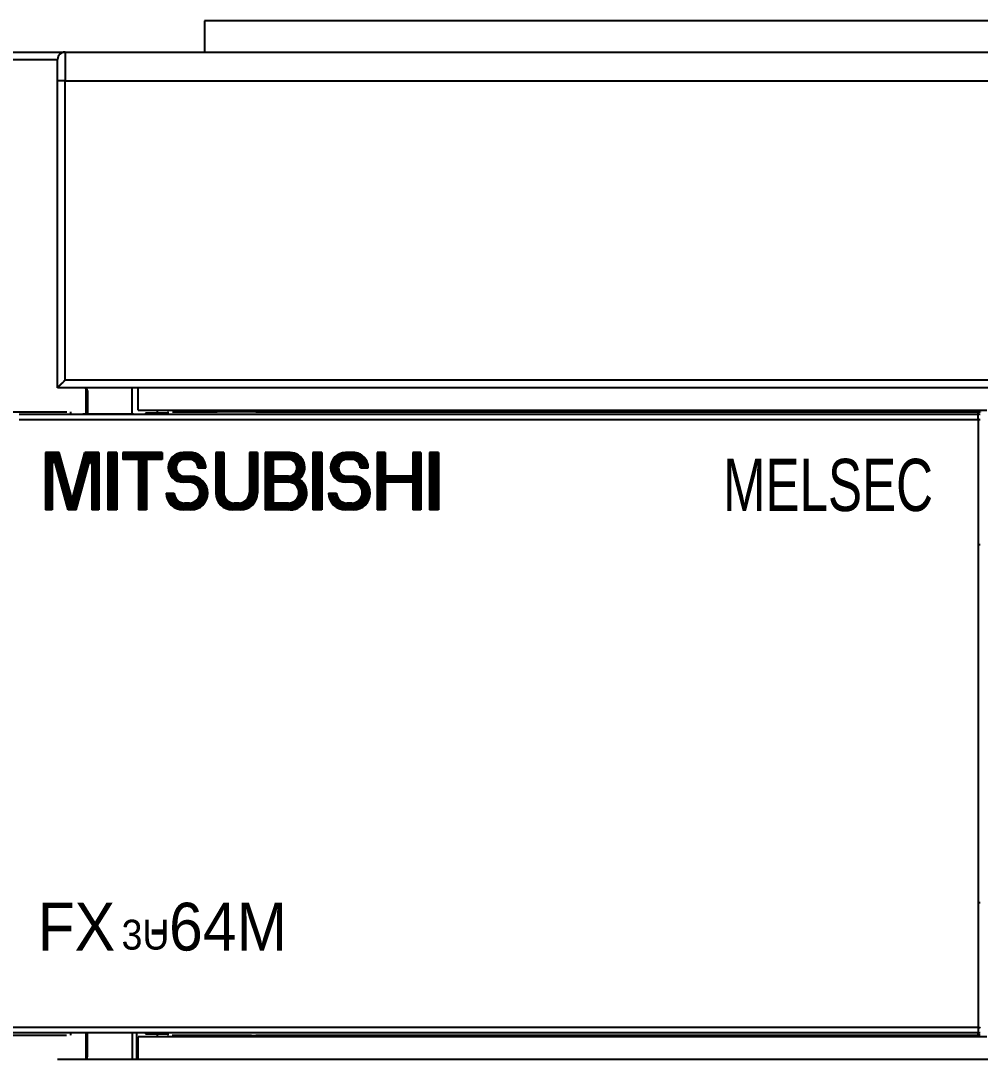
# Model space of a CAD drawing. Header units: inches. Extents: x 57 to 2760, y -193 to 2149.
# Drawn here: x 484.9 to 549.2, y 177.3 to 246.9 of the extents above; entities that cross this region are included whole.
import ezdxf

# ---------------------------------------------------------------- set-up
doc = ezdxf.new("R2010")
doc.units = ezdxf.units.IN
doc.header["$MEASUREMENT"] = 0
doc.styles.get("Standard").update_dxf_attribs({"font": 'arial.ttf'})

# ---------------------------------------------------------------- blocks, each defined once
blk = doc.blocks.new('FX3U_64')
at = {"color": 7, "linetype": 'Continuous'}
for p, q in [((211.207, 97.633), (40.707, 97.633)), ((40.707, 97.633), (40.707, 95.533)), ((25.657, 95.533), (31.357, 95.533)), ((31.357, 95.533), (220.557, 95.533)), ((31.357, 95.533), (31.357, 93.616)), ((25.657, 95.033), (30.857, 95.033)), ((30.857, 93.595), (30.857, 95.033)), ((30.857, 93.595), (30.857, 93.596)), ((30.857, 73.033), (30.857, 93.595)), ((31.357, 93.616), (220.557, 93.616)), ((31.357, 73.553), (31.357, 93.616)), ((220.557, 73.553), (31.357, 73.553)), ((221.057, 73.033), (30.857, 73.033)), ((32.757, 73.005), (32.757, 71.264)), ((32.857, 72.831), (32.857, 71.264)), ((35.857, 71.264), (35.857, 73.033)), ((36.257, 71.533), (36.257, 73.033)), ((27.257, 71.433), (31.457, 71.433)), ((31.457, 71.433), (31.471, 71.433)), ((31.757, 71.278), (31.757, 71.43)), ((35.957, 71.264), (32.557, 71.264)), ((36.257, 71.533), (93.157, 71.533)), ((38.257, 71.329), (36.757, 71.329)), ((36.757, 71.329), (36.757, 71.278)), ((37.557, 71.329), (37.557, 71.533)), ((38.257, 71.43), (38.257, 71.329)), ((38.557, 71.433), (41.557, 71.433)), ((41.557, 71.413), (41.557, 71.433)), ((43.857, 71.413), (41.557, 71.413)), ((42.557, 71.413), (42.557, 71.533)), ((43.557, 71.533), (43.557, 71.413)), ((44.157, 71.433), (43.857, 71.413)), ((44.157, 71.433), (92.557, 71.433)), ((92.557, 71.262), (92.557, 71.433)), ((92.557, 71.262), (92.58, 71.262)), ((92.557, 70.901), (92.557, 71.262)), ((92.557, 70.901), (92.557, 62.533)), ((92.557, 70.9), (92.58, 70.9)), ((30.967, 68.697), (30.038, 68.697)), ((30.038, 68.697), (30.038, 64.847)), ((30.791, 68.466), (30.038, 68.466)), ((30.733, 68.389), (30.038, 68.389)), ((31.073, 68.312), (30.038, 68.312)), ((31.095, 68.235), (30.038, 68.235)), ((30.115, 68.62), (30.115, 64.924)), ((30.908, 68.62), (30.115, 68.62)), ((30.192, 68.543), (30.192, 65.001)), ((30.85, 68.543), (30.192, 68.543)), ((30.269, 68.466), (30.269, 65.078)), ((31.031, 68.466), (30.269, 68.466)), ((30.269, 68.466), (30.269, 65.078)), ((30.269, 68.466), (30.269, 65.078)), ((30.791, 68.466), (30.269, 68.466)), ((30.346, 68.389), (30.346, 68.233)), ((30.346, 68.389), (31.052, 68.389)), ((30.346, 68.233), (30.346, 68.389)), ((30.757, 68.299), (30.733, 68.389)), ((30.757, 68.299), (31.469, 65.719)), ((31.618, 65.76), (30.85, 68.543)), ((31.692, 65.78), (30.908, 68.62)), ((31.766, 65.801), (30.967, 68.697)), ((31.894, 65.801), (32.693, 68.697)), ((32.752, 68.62), (31.968, 65.78)), ((32.81, 68.543), (32.042, 65.76)), ((32.903, 68.299), (32.191, 65.719)), ((32.565, 68.235), (33.622, 68.235)), ((32.587, 68.312), (33.622, 68.312)), ((33.314, 68.389), (32.608, 68.389)), ((33.391, 68.466), (32.629, 68.466)), ((33.622, 68.697), (32.693, 68.697)), ((33.545, 68.62), (32.752, 68.62)), ((33.468, 68.543), (32.81, 68.543)), ((33.391, 68.466), (32.869, 68.466)), ((33.622, 68.466), (32.869, 68.466)), ((32.903, 68.299), (32.927, 68.389)), ((32.927, 68.389), (33.622, 68.389)), ((33.314, 68.233), (33.314, 68.389)), ((33.314, 68.389), (33.314, 68.233)), ((33.391, 65.078), (33.391, 68.466)), ((33.391, 65.078), (33.391, 68.466)), ((33.391, 65.078), (33.391, 68.466)), ((33.468, 65.001), (33.468, 68.543)), ((33.545, 64.924), (33.545, 68.62)), ((33.622, 68.697), (33.622, 64.847)), ((34.822, 68.697), (34.22, 68.697)), ((34.22, 68.697), (34.22, 64.847)), ((34.297, 68.62), (34.297, 64.924)), ((34.745, 68.62), (34.297, 68.62)), ((34.374, 68.543), (34.374, 65.001)), ((34.668, 68.543), (34.374, 68.543)), ((34.451, 68.466), (34.451, 65.078)), ((34.591, 68.466), (34.451, 68.466)), ((34.514, 65.155), (34.514, 68.389)), ((34.528, 68.389), (34.528, 65.155)), ((34.591, 65.078), (34.591, 68.466)), ((34.668, 65.001), (34.668, 68.543)), ((34.745, 64.924), (34.745, 68.62)), ((34.822, 68.697), (34.822, 64.847)), ((35.221, 68.697), (35.221, 68.232)), ((37.876, 68.697), (35.221, 68.697)), ((36.283, 68.232), (35.221, 68.232)), ((35.298, 68.62), (35.298, 68.309)), ((37.799, 68.62), (35.298, 68.62)), ((35.298, 68.309), (36.36, 68.309)), ((35.375, 68.386), (35.375, 68.543)), ((35.375, 68.543), (37.722, 68.543)), ((36.437, 68.386), (35.375, 68.386)), ((35.452, 68.463), (35.452, 68.466)), ((35.452, 68.466), (37.645, 68.466)), ((36.514, 68.463), (35.452, 68.463)), ((36.283, 68.232), (36.283, 64.847)), ((36.36, 68.309), (36.36, 64.924)), ((36.437, 65.001), (36.437, 68.386)), ((36.514, 65.078), (36.514, 68.463)), ((36.583, 68.463), (36.583, 65.078)), ((37.645, 68.463), (36.583, 68.463)), ((36.66, 68.386), (36.66, 65.001)), ((37.722, 68.386), (36.66, 68.386)), ((36.737, 68.309), (37.799, 68.309)), ((36.737, 64.924), (36.737, 68.309)), ((37.876, 68.232), (36.814, 68.232)), ((36.814, 68.232), (36.814, 64.847)), ((37.645, 68.466), (37.645, 68.463)), ((37.722, 68.543), (37.722, 68.386)), ((37.799, 68.309), (37.799, 68.62)), ((37.876, 68.697), (37.876, 68.232)), ((39.801, 68.697), (39.27, 68.697)), ((39.27, 68.62), (39.801, 68.62)), ((39.27, 68.543), (39.801, 68.543)), ((39.27, 68.466), (39.801, 68.466)), ((39.701, 68.463), (39.369, 68.463)), ((39.701, 68.386), (39.369, 68.386)), ((39.701, 68.309), (39.369, 68.309)), ((39.701, 68.232), (39.369, 68.232)), ((41.991, 68.697), (41.46, 68.697)), ((41.46, 68.697), (41.46, 65.975)), ((41.537, 68.62), (41.537, 65.975)), ((41.914, 68.62), (41.537, 68.62)), ((41.614, 68.543), (41.614, 65.975)), ((41.837, 68.543), (41.614, 68.543)), ((41.691, 68.466), (41.691, 65.975)), ((41.76, 68.466), (41.691, 68.466)), ((41.76, 66.008), (41.76, 68.466)), ((41.837, 66.008), (41.837, 68.543)), ((41.914, 66.008), (41.914, 68.62)), ((41.991, 68.697), (41.991, 66.008)), ((44.248, 68.697), (43.717, 68.697)), ((43.717, 68.697), (43.717, 66.008)), ((43.794, 68.62), (43.794, 66.008)), ((44.171, 68.62), (43.794, 68.62)), ((43.871, 68.543), (43.871, 66.008)), ((44.094, 68.543), (43.871, 68.543)), ((43.948, 68.466), (43.948, 66.008)), ((44.017, 68.466), (43.948, 68.466)), ((44.017, 65.975), (44.017, 68.466)), ((44.094, 65.975), (44.094, 68.543)), ((44.171, 65.975), (44.171, 68.62)), ((44.248, 68.697), (44.248, 65.975)), ((46.439, 68.697), (44.779, 68.697)), ((44.779, 68.697), (44.779, 64.847)), ((44.848, 68.694), (46.339, 68.694)), ((44.848, 66.642), (44.848, 68.694)), ((44.925, 68.617), (46.339, 68.617)), ((44.925, 66.719), (44.925, 68.617)), ((45.002, 68.54), (46.339, 68.54)), ((45.002, 66.796), (45.002, 68.54)), ((45.079, 68.463), (46.339, 68.463)), ((45.079, 66.873), (45.079, 68.463)), ((45.156, 68.386), (46.339, 68.386)), ((45.156, 66.95), (45.156, 68.386)), ((45.233, 68.309), (46.339, 68.309)), ((45.233, 67.027), (45.233, 68.309)), ((46.339, 68.232), (45.31, 68.232)), ((45.31, 68.232), (45.31, 67.104)), ((48.563, 68.697), (47.965, 68.697)), ((47.965, 68.697), (47.965, 64.847)), ((48.042, 68.62), (48.042, 64.924)), ((48.486, 68.62), (48.042, 68.62)), ((48.119, 68.543), (48.119, 65.001)), ((48.409, 68.543), (48.119, 68.543)), ((48.196, 68.466), (48.196, 65.078)), ((48.332, 68.466), (48.196, 68.466)), ((48.255, 65.155), (48.255, 68.389)), ((48.273, 68.389), (48.273, 65.155)), ((48.332, 65.078), (48.332, 68.466)), ((48.409, 65.001), (48.409, 68.543)), ((48.486, 64.924), (48.486, 68.62)), ((48.563, 68.697), (48.563, 64.847)), ((50.687, 68.697), (50.156, 68.697)), ((50.687, 68.62), (50.156, 68.62)), ((50.687, 68.543), (50.156, 68.543)), ((50.687, 68.466), (50.156, 68.466)), ((50.255, 68.463), (50.587, 68.463)), ((50.255, 68.386), (50.587, 68.386)), ((50.255, 68.309), (50.587, 68.309)), ((50.587, 68.232), (50.255, 68.232)), ((52.811, 68.697), (52.28, 68.697)), ((52.28, 68.697), (52.28, 64.847)), ((52.357, 68.62), (52.357, 64.924)), ((52.734, 68.62), (52.357, 68.62)), ((52.434, 68.543), (52.434, 65.001)), ((52.657, 68.543), (52.434, 68.543)), ((52.511, 68.466), (52.58, 68.466)), ((52.511, 65.078), (52.511, 68.466)), ((52.58, 68.466), (52.58, 65.078)), ((52.657, 66.95), (52.657, 68.543)), ((52.734, 67.027), (52.734, 68.62)), ((52.811, 68.697), (52.811, 67.104)), ((55.201, 68.697), (54.67, 68.697)), ((54.67, 68.697), (54.67, 67.104)), ((54.747, 68.62), (54.747, 67.027)), ((55.124, 68.62), (54.747, 68.62)), ((54.824, 68.543), (54.824, 66.95)), ((55.047, 68.543), (54.824, 68.543)), ((54.901, 68.466), (54.901, 65.078)), ((54.97, 68.466), (54.901, 68.466)), ((54.97, 65.078), (54.97, 68.466)), ((55.047, 65.001), (55.047, 68.543)), ((55.124, 64.924), (55.124, 68.62)), ((55.201, 68.697), (55.201, 64.847)), ((55.798, 68.697), (55.798, 64.847)), ((56.395, 68.697), (55.798, 68.697)), ((55.875, 68.62), (56.319, 68.62)), ((55.875, 64.924), (55.875, 68.62)), ((55.952, 68.543), (56.242, 68.543)), ((55.952, 65.001), (55.952, 68.543)), ((56.029, 68.466), (56.165, 68.466)), ((56.029, 65.078), (56.029, 68.466)), ((56.088, 68.389), (56.088, 65.155)), ((56.106, 65.155), (56.106, 68.389)), ((56.165, 68.466), (56.165, 65.078)), ((56.242, 68.543), (56.242, 65.001)), ((56.319, 68.62), (56.319, 64.924)), ((56.395, 68.697), (56.395, 64.847)), ((31.116, 68.158), (30.038, 68.158)), ((31.137, 68.081), (30.038, 68.081)), ((30.194, 65.155), (30.194, 67.912)), ((30.194, 67.912), (30.194, 65.155)), ((30.271, 65.078), (30.271, 67.912)), ((30.271, 65.078), (30.271, 67.912)), ((30.271, 65.078), (30.271, 67.912)), ((30.348, 65.001), (30.348, 67.912)), ((30.425, 64.924), (30.425, 67.912)), ((30.502, 67.912), (30.502, 64.847)), ((31.564, 64.847), (30.711, 67.941)), ((30.785, 67.961), (31.623, 64.924)), ((30.859, 67.982), (31.682, 65.001)), ((31.543, 65.739), (30.895, 68.091)), ((31.543, 65.739), (30.895, 68.091)), ((31.543, 65.739), (30.895, 68.091)), ((31.008, 68.023), (31.714, 65.462)), ((31.799, 65.155), (31.008, 68.023)), ((31.861, 65.155), (32.652, 68.023)), ((32.652, 68.023), (31.946, 65.462)), ((31.978, 65.001), (32.801, 67.982)), ((32.037, 64.924), (32.875, 67.961)), ((32.079, 65.656), (32.726, 68.002)), ((32.079, 65.656), (32.726, 68.002)), ((32.096, 64.847), (32.949, 67.941)), ((32.765, 68.091), (32.117, 65.739)), ((32.765, 68.091), (32.117, 65.739)), ((32.765, 68.091), (32.117, 65.739)), ((32.544, 68.158), (33.622, 68.158)), ((33.158, 67.912), (33.158, 64.847)), ((33.235, 67.912), (33.235, 64.924)), ((33.312, 67.912), (33.312, 65.001)), ((33.389, 67.912), (33.389, 65.078)), ((33.389, 67.912), (33.389, 65.078)), ((33.389, 67.912), (33.389, 65.078)), ((33.466, 67.912), (33.466, 65.155)), ((33.466, 65.155), (33.466, 67.912)), ((40.265, 67.668), (40.796, 67.668)), ((40.718, 67.745), (40.338, 67.745)), ((40.634, 67.822), (40.403, 67.822)), ((40.539, 67.899), (40.462, 67.899)), ((51.152, 67.668), (51.682, 67.668)), ((51.224, 67.745), (51.605, 67.745)), ((51.289, 67.822), (51.52, 67.822)), ((51.348, 67.899), (51.426, 67.899)), ((39.701, 66.936), (39.27, 66.936)), ((39.701, 66.936), (39.27, 66.936)), ((39.701, 66.859), (39.27, 66.859)), ((39.369, 67.104), (39.801, 67.104)), ((39.369, 67.027), (39.801, 67.027)), ((39.369, 66.95), (39.801, 66.95)), ((39.369, 66.873), (39.801, 66.873)), ((39.369, 66.873), (39.801, 66.873)), ((44.848, 64.85), (44.848, 67.167)), ((44.925, 67.09), (46.339, 67.09)), ((44.925, 64.927), (44.925, 67.09)), ((45.002, 67.013), (46.339, 67.013)), ((45.002, 65.004), (45.002, 67.013)), ((45.079, 66.936), (46.339, 66.936)), ((45.079, 65.081), (45.079, 66.936)), ((46.339, 66.873), (45.079, 66.873)), ((46.339, 66.95), (45.156, 66.95)), ((45.156, 66.859), (45.156, 65.158)), ((46.339, 66.859), (45.156, 66.859)), ((46.339, 67.027), (45.233, 67.027)), ((46.339, 67.104), (45.31, 67.104)), ((50.156, 66.859), (50.587, 66.859)), ((50.255, 67.104), (50.687, 67.104)), ((50.687, 67.027), (50.255, 67.027)), ((50.687, 66.95), (50.255, 66.95)), ((55.201, 67.104), (52.28, 67.104)), ((55.201, 67.027), (52.28, 67.027)), ((55.201, 66.95), (52.28, 66.95)), ((52.28, 66.859), (55.201, 66.859)), ((52.657, 65.001), (52.657, 66.859)), ((54.824, 66.859), (54.824, 65.001)), ((39.701, 66.782), (39.27, 66.782)), ((39.701, 66.705), (39.27, 66.705)), ((46.339, 66.719), (44.925, 66.719)), ((46.339, 66.796), (45.002, 66.796)), ((45.233, 66.782), (46.339, 66.782)), ((45.233, 65.234), (45.233, 66.782)), ((45.31, 66.705), (45.31, 65.311)), ((46.339, 66.705), (45.31, 66.705)), ((50.156, 66.782), (50.587, 66.782)), ((50.587, 66.705), (50.156, 66.705)), ((52.28, 66.782), (55.201, 66.782)), ((55.201, 66.705), (52.28, 66.705)), ((52.734, 64.924), (52.734, 66.782)), ((52.811, 66.705), (52.811, 64.847)), ((54.67, 66.705), (54.67, 64.847)), ((54.747, 66.782), (54.747, 64.924)), ((31.581, 65.656), (31.74, 65.078)), ((31.581, 65.656), (31.74, 65.078)), ((31.581, 65.656), (31.74, 65.078)), ((31.714, 65.462), (31.799, 65.155)), ((31.861, 65.155), (31.946, 65.462)), ((31.92, 65.078), (32.079, 65.656)), ((38.141, 65.975), (38.673, 65.975)), ((38.221, 65.898), (38.603, 65.898)), ((38.308, 65.821), (38.539, 65.821)), ((38.403, 65.744), (38.48, 65.744)), ((49.027, 65.975), (49.559, 65.975)), ((49.489, 65.898), (49.107, 65.898)), ((49.425, 65.821), (49.194, 65.821)), ((49.289, 65.744), (49.366, 65.744)), ((30.502, 64.847), (30.038, 64.847)), ((30.115, 64.924), (30.425, 64.924)), ((30.192, 65.001), (30.348, 65.001)), ((30.269, 65.078), (30.271, 65.078)), ((30.269, 65.078), (30.271, 65.078)), ((30.269, 65.078), (30.271, 65.078)), ((32.096, 64.847), (31.564, 64.847)), ((31.623, 64.924), (32.037, 64.924)), ((31.682, 65.001), (31.978, 65.001)), ((31.74, 65.078), (31.92, 65.078)), ((31.74, 65.078), (31.92, 65.078)), ((31.74, 65.078), (31.92, 65.078)), ((31.799, 65.155), (31.861, 65.155)), ((31.861, 65.155), (31.799, 65.155)), ((31.799, 65.155), (31.861, 65.155)), ((31.83, 65.332), (31.82, 65.367)), ((31.84, 65.367), (31.83, 65.332)), ((33.622, 64.847), (33.158, 64.847)), ((33.235, 64.924), (33.545, 64.924)), ((33.312, 65.001), (33.468, 65.001)), ((33.389, 65.078), (33.391, 65.078)), ((33.389, 65.078), (33.391, 65.078)), ((33.389, 65.078), (33.391, 65.078)), ((34.822, 64.847), (34.22, 64.847)), ((34.297, 64.924), (34.745, 64.924)), ((34.374, 65.001), (34.668, 65.001)), ((34.451, 65.078), (34.591, 65.078)), ((36.814, 64.847), (36.283, 64.847)), ((36.36, 64.924), (36.737, 64.924)), ((36.66, 65.001), (36.437, 65.001)), ((36.583, 65.078), (36.514, 65.078)), ((39.801, 65.078), (39.27, 65.078)), ((39.801, 65.001), (39.27, 65.001)), ((39.801, 64.924), (39.27, 64.924)), ((39.801, 64.847), (39.27, 64.847)), ((39.701, 65.311), (39.369, 65.311)), ((39.369, 65.234), (39.701, 65.234)), ((39.369, 65.158), (39.701, 65.158)), ((39.369, 65.081), (39.701, 65.081)), ((42.589, 65.078), (43.12, 65.078)), ((42.589, 65.001), (43.12, 65.001)), ((42.589, 64.924), (43.12, 64.924)), ((43.12, 64.847), (42.589, 64.847)), ((43.02, 65.311), (42.688, 65.311)), ((43.02, 65.234), (42.688, 65.234)), ((43.02, 65.158), (42.688, 65.158)), ((43.02, 65.081), (42.688, 65.081)), ((46.439, 64.847), (44.779, 64.847)), ((46.339, 64.85), (44.848, 64.85)), ((46.339, 64.927), (44.925, 64.927)), ((46.339, 65.004), (45.002, 65.004)), ((46.339, 65.081), (45.079, 65.081)), ((45.156, 65.158), (46.339, 65.158)), ((46.339, 65.234), (45.233, 65.234)), ((46.339, 65.311), (45.31, 65.311)), ((48.563, 64.847), (47.965, 64.847)), ((48.042, 64.924), (48.486, 64.924)), ((48.119, 65.001), (48.409, 65.001)), ((48.196, 65.078), (48.332, 65.078)), ((50.687, 65.078), (50.156, 65.078)), ((50.156, 65.001), (50.687, 65.001)), ((50.156, 64.924), (50.687, 64.924)), ((50.687, 64.847), (50.156, 64.847)), ((50.587, 65.311), (50.255, 65.311)), ((50.587, 65.234), (50.255, 65.234)), ((50.587, 65.158), (50.255, 65.158)), ((50.255, 65.081), (50.587, 65.081)), ((52.811, 64.847), (52.28, 64.847)), ((52.357, 64.924), (52.734, 64.924)), ((52.434, 65.001), (52.657, 65.001)), ((52.58, 65.078), (52.511, 65.078)), ((55.201, 64.847), (54.67, 64.847)), ((54.747, 64.924), (55.124, 64.924)), ((54.824, 65.001), (55.047, 65.001)), ((54.901, 65.078), (54.97, 65.078)), ((56.395, 64.847), (55.798, 64.847)), ((56.319, 64.924), (55.875, 64.924)), ((56.242, 65.001), (55.952, 65.001)), ((56.165, 65.078), (56.029, 65.078)), ((92.557, 62.533), (92.557, 38.533)), ((92.557, 38.533), (92.557, 30.165)), ((92.557, 30.165), (27.257, 30.165)), ((92.557, 30.165), (92.58, 30.165)), ((92.557, 30.165), (92.557, 29.803)), ((92.557, 29.803), (27.257, 29.803)), ((31.457, 29.633), (27.257, 29.633)), ((31.757, 29.635), (31.757, 29.788)), ((32.757, 29.801), (32.757, 28.061)), ((32.857, 28.234), (32.857, 29.801)), ((35.857, 29.801), (35.857, 28.033)), ((36.157, 29.8), (36.157, 28.033)), ((36.257, 28.033), (36.257, 29.533)), ((93.157, 29.533), (36.257, 29.533)), ((36.757, 29.788), (36.757, 29.736)), ((36.757, 29.736), (38.257, 29.736)), ((37.557, 29.533), (37.557, 29.736)), ((38.257, 29.736), (38.257, 29.635)), ((38.557, 29.633), (38.542, 29.633)), ((41.557, 29.633), (38.557, 29.633)), ((41.557, 29.653), (43.857, 29.653)), ((41.557, 29.633), (41.557, 29.653)), ((42.557, 29.533), (42.557, 29.653)), ((43.557, 29.653), (43.557, 29.533)), ((43.857, 29.653), (44.157, 29.633)), ((92.557, 29.633), (44.157, 29.633)), ((92.557, 29.633), (92.557, 29.803)), ((30.857, 28.033), (221.057, 28.033))]:
    blk.add_line(p, q, dxfattribs=at)
for points in [[(30.857, 73.033), (30.857, 73.035), (30.859, 73.037), (30.86, 73.039), (30.861, 73.041), (30.863, 73.043), (30.865, 73.046), (30.867, 73.049), (30.869, 73.052), (30.87, 73.054), (30.872, 73.055), (30.873, 73.057), (30.875, 73.059), (30.876, 73.061), (30.878, 73.063), (30.879, 73.065), (30.881, 73.067), (30.883, 73.069), (30.885, 73.071), (30.886, 73.074), (30.888, 73.076), (30.89, 73.078), (30.892, 73.081), (30.894, 73.083), (30.897, 73.086), (30.899, 73.088), (30.901, 73.091), (30.903, 73.094), (30.906, 73.096), (30.908, 73.099), (30.91, 73.102), (30.913, 73.105), (30.915, 73.108), (30.918, 73.111), (30.92, 73.113), (30.923, 73.116), (30.926, 73.119), (30.929, 73.123), (30.931, 73.126), (30.934, 73.129), (30.937, 73.132), (30.94, 73.135), (30.943, 73.138), (30.946, 73.142), (30.949, 73.145), (30.952, 73.148), (30.955, 73.151), (30.958, 73.155), (30.961, 73.158), (30.965, 73.162), (30.968, 73.165), (30.971, 73.168), (30.974, 73.172), (30.978, 73.175), (30.981, 73.179), (30.985, 73.182), (30.988, 73.186), (30.992, 73.189), (30.995, 73.193), (30.999, 73.196), (31.002, 73.2), (31.006, 73.204), (31.009, 73.207), (31.013, 73.211), (31.017, 73.214), (31.021, 73.218), (31.024, 73.222), (31.028, 73.225), (31.032, 73.229), (31.036, 73.232), (31.04, 73.236), (31.044, 73.24), (31.047, 73.243), (31.051, 73.247), (31.055, 73.25), (31.059, 73.254), (31.063, 73.258), (31.067, 73.261), (31.071, 73.265), (31.075, 73.269), (31.079, 73.272), (31.083, 73.276), (31.088, 73.28), (31.092, 73.283), (31.096, 73.287), (31.1, 73.291), (31.104, 73.294), (31.108, 73.298), (31.112, 73.302), (31.117, 73.305), (31.121, 73.309), (31.125, 73.313), (31.129, 73.316), (31.133, 73.32), (31.138, 73.324), (31.142, 73.328), (31.146, 73.332), (31.15, 73.335), (31.155, 73.339), (31.159, 73.343), (31.163, 73.347), (31.167, 73.351), (31.172, 73.354), (31.176, 73.358), (31.18, 73.362), (31.184, 73.366), (31.189, 73.37), (31.193, 73.374), (31.197, 73.378), (31.201, 73.382), (31.206, 73.386), (31.21, 73.39), (31.214, 73.394), (31.218, 73.398), (31.223, 73.402), (31.227, 73.406), (31.231, 73.41), (31.235, 73.414), (31.239, 73.418), (31.244, 73.422), (31.248, 73.426), (31.252, 73.431), (31.256, 73.435), (31.26, 73.439), (31.264, 73.443), (31.268, 73.448), (31.273, 73.452), (31.277, 73.456), (31.281, 73.461), (31.285, 73.465), (31.289, 73.469), (31.293, 73.474), (31.297, 73.478), (31.301, 73.483), (31.305, 73.487), (31.308, 73.492), (31.312, 73.496), (31.316, 73.501), (31.32, 73.506), (31.324, 73.51), (31.328, 73.515), (31.331, 73.52), (31.335, 73.524), (31.339, 73.529), (31.343, 73.534), (31.346, 73.539), (31.35, 73.544), (31.353, 73.549), (31.357, 73.553)], [(28.285, 71.262), (28.799, 71.262), (29.314, 71.262), (29.828, 71.262), (30.342, 71.262), (30.856, 71.262), (31.37, 71.262), (31.884, 71.262), (32.399, 71.262), (32.913, 71.262), (33.427, 71.262), (33.941, 71.262), (34.455, 71.262), (34.969, 71.262), (35.484, 71.262), (35.998, 71.262), (36.512, 71.262), (37.026, 71.262), (37.54, 71.262), (38.055, 71.262), (38.569, 71.262), (39.083, 71.262), (39.597, 71.262), (40.111, 71.262), (40.625, 71.262), (41.14, 71.262), (41.654, 71.262), (42.168, 71.262), (42.682, 71.262), (43.196, 71.262), (43.71, 71.262), (44.225, 71.262), (44.739, 71.262), (45.253, 71.262), (45.767, 71.262), (46.281, 71.262), (46.795, 71.262), (47.31, 71.262), (47.824, 71.262), (48.338, 71.262), (48.852, 71.262), (49.366, 71.262), (49.881, 71.262), (50.395, 71.262), (50.909, 71.262), (51.423, 71.262), (51.937, 71.262), (52.451, 71.262), (52.966, 71.262), (53.48, 71.262), (53.994, 71.262), (54.508, 71.262), (55.022, 71.262), (55.536, 71.262), (56.051, 71.262), (56.565, 71.262), (57.079, 71.262), (57.593, 71.262), (58.107, 71.262), (58.621, 71.262), (59.136, 71.262), (59.65, 71.262), (60.164, 71.262), (60.678, 71.262), (61.192, 71.262), (61.707, 71.262), (62.221, 71.262), (62.735, 71.262), (63.249, 71.262), (63.763, 71.262), (64.277, 71.262), (64.792, 71.262), (65.306, 71.262), (65.82, 71.262), (66.334, 71.262), (66.848, 71.262), (67.362, 71.262), (67.877, 71.262), (68.391, 71.262), (68.905, 71.262), (69.419, 71.262), (69.933, 71.262), (70.447, 71.262), (70.962, 71.262), (71.476, 71.262), (71.99, 71.262), (72.504, 71.262), (73.018, 71.262), (73.532, 71.262), (74.047, 71.262), (74.561, 71.262), (75.075, 71.262), (75.589, 71.262), (76.103, 71.262), (76.618, 71.262), (77.132, 71.262), (77.646, 71.262), (78.16, 71.262), (78.674, 71.262), (79.188, 71.262), (79.703, 71.262), (80.217, 71.262), (80.731, 71.262), (81.245, 71.262), (81.759, 71.262), (82.273, 71.262), (82.788, 71.262), (83.302, 71.262), (83.816, 71.262), (84.33, 71.262), (84.844, 71.262), (85.358, 71.262), (85.873, 71.262), (86.387, 71.262), (86.901, 71.262), (87.415, 71.262), (87.929, 71.262), (88.444, 71.262), (88.958, 71.262), (89.472, 71.262), (89.986, 71.262), (90.5, 71.262), (91.014, 71.262), (91.529, 71.262), (92.043, 71.262), (92.557, 71.262)], [(31.757, 71.278), (31.759, 71.277), (31.761, 71.276), (31.764, 71.276), (31.766, 71.276), (31.768, 71.275), (31.772, 71.275), (31.774, 71.275), (31.778, 71.275), (31.78, 71.274), (31.783, 71.274), (31.788, 71.274), (31.791, 71.274), (31.794, 71.274), (31.797, 71.274), (31.8, 71.273), (31.803, 71.273), (31.807, 71.273), (31.81, 71.273), (31.814, 71.273), (31.818, 71.273), (31.822, 71.272), (31.826, 71.272), (31.83, 71.272), (31.834, 71.272), (31.838, 71.272), (31.842, 71.272), (31.847, 71.272), (31.851, 71.271), (31.856, 71.271), (31.861, 71.271), (31.866, 71.271), (31.871, 71.271), (31.876, 71.271), (31.881, 71.271), (31.886, 71.27), (31.892, 71.27), (31.897, 71.27), (31.903, 71.27), (31.908, 71.27), (31.914, 71.27), (31.92, 71.27), (31.926, 71.27), (31.932, 71.269), (31.938, 71.269), (31.944, 71.269), (31.951, 71.269), (31.957, 71.269), (31.963, 71.269), (31.97, 71.269), (31.977, 71.269), (31.983, 71.268), (31.99, 71.268), (31.997, 71.268), (32.004, 71.268), (32.011, 71.268), (32.018, 71.268), (32.025, 71.268), (32.033, 71.268), (32.04, 71.268), (32.047, 71.267), (32.055, 71.267), (32.062, 71.267), (32.07, 71.267), (32.078, 71.267), (32.086, 71.267), (32.093, 71.267), (32.101, 71.267), (32.109, 71.267), (32.117, 71.267), (32.126, 71.266), (32.134, 71.266), (32.142, 71.266), (32.15, 71.266), (32.159, 71.266), (32.167, 71.266), (32.176, 71.266), (32.184, 71.266), (32.193, 71.266), (32.202, 71.266), (32.21, 71.266), (32.219, 71.266), (32.228, 71.266), (32.237, 71.265), (32.246, 71.265), (32.255, 71.265), (32.264, 71.265), (32.273, 71.265), (32.282, 71.265), (32.292, 71.265), (32.301, 71.265), (32.31, 71.265), (32.32, 71.265), (32.329, 71.265), (32.338, 71.265), (32.348, 71.265), (32.358, 71.265), (32.367, 71.265), (32.377, 71.265), (32.387, 71.265), (32.396, 71.265), (32.406, 71.265), (32.416, 71.265), (32.426, 71.264), (32.436, 71.264), (32.446, 71.264), (32.455, 71.264), (32.465, 71.264), (32.476, 71.264), (32.486, 71.264), (32.496, 71.264), (32.506, 71.264), (32.516, 71.264), (32.526, 71.264), (32.536, 71.264), (32.547, 71.264), (32.557, 71.264)], [(35.957, 71.264), (35.967, 71.264), (35.977, 71.264), (35.988, 71.264), (35.998, 71.264), (36.008, 71.264), (36.018, 71.264), (36.028, 71.264), (36.038, 71.264), (36.048, 71.264), (36.058, 71.264), (36.068, 71.264), (36.078, 71.264), (36.088, 71.264), (36.098, 71.265), (36.108, 71.265), (36.118, 71.265), (36.127, 71.265), (36.137, 71.265), (36.147, 71.265), (36.156, 71.265), (36.166, 71.265), (36.175, 71.265), (36.185, 71.265), (36.194, 71.265), (36.204, 71.265), (36.213, 71.265), (36.222, 71.265), (36.231, 71.265), (36.241, 71.265), (36.25, 71.265), (36.259, 71.265), (36.268, 71.265), (36.277, 71.265), (36.286, 71.266), (36.295, 71.266), (36.303, 71.266), (36.312, 71.266), (36.321, 71.266), (36.33, 71.266), (36.338, 71.266), (36.347, 71.266), (36.355, 71.266), (36.363, 71.266), (36.372, 71.266), (36.38, 71.266), (36.388, 71.266), (36.396, 71.267), (36.404, 71.267), (36.412, 71.267), (36.42, 71.267), (36.428, 71.267), (36.436, 71.267), (36.444, 71.267), (36.451, 71.267), (36.459, 71.267), (36.466, 71.267), (36.474, 71.268), (36.481, 71.268), (36.488, 71.268), (36.496, 71.268), (36.503, 71.268), (36.51, 71.268), (36.517, 71.268), (36.524, 71.268), (36.53, 71.268), (36.537, 71.269), (36.544, 71.269), (36.55, 71.269), (36.557, 71.269), (36.563, 71.269), (36.569, 71.269), (36.576, 71.269), (36.582, 71.269), (36.588, 71.27), (36.594, 71.27), (36.6, 71.27), (36.605, 71.27), (36.611, 71.27), (36.617, 71.27), (36.622, 71.27), (36.627, 71.27), (36.633, 71.271), (36.638, 71.271), (36.643, 71.271), (36.648, 71.271), (36.653, 71.271), (36.658, 71.271), (36.662, 71.271), (36.667, 71.272), (36.671, 71.272), (36.676, 71.272), (36.68, 71.272), (36.684, 71.272), (36.688, 71.272), (36.692, 71.272), (36.696, 71.273), (36.7, 71.273), (36.703, 71.273), (36.707, 71.273), (36.71, 71.273), (36.714, 71.273), (36.717, 71.274), (36.72, 71.274), (36.723, 71.274), (36.726, 71.274), (36.731, 71.274), (36.736, 71.275), (36.738, 71.275), (36.742, 71.275), (36.744, 71.275), (36.747, 71.276), (36.749, 71.276), (36.752, 71.276), (36.754, 71.277), (36.756, 71.277)], [(92.557, 71.433), (92.563, 71.433), (92.57, 71.432), (92.576, 71.432), (92.582, 71.432), (92.589, 71.432), (92.595, 71.431), (92.601, 71.431), (92.608, 71.43), (92.614, 71.429), (92.62, 71.428), (92.627, 71.428), (92.633, 71.427), (92.639, 71.426), (92.645, 71.425), (92.651, 71.423), (92.657, 71.422), (92.663, 71.421), (92.669, 71.419), (92.675, 71.418), (92.681, 71.416), (92.687, 71.415), (92.693, 71.413), (92.699, 71.411), (92.705, 71.409)], [(28.285, 70.901), (28.799, 70.901), (29.314, 70.901), (29.828, 70.901), (30.342, 70.901), (30.856, 70.901), (31.37, 70.901), (31.884, 70.901), (32.399, 70.901), (32.913, 70.901), (33.427, 70.901), (33.941, 70.901), (34.455, 70.901), (34.969, 70.901), (35.484, 70.901), (35.998, 70.901), (36.512, 70.901), (37.026, 70.901), (37.54, 70.901), (38.055, 70.901), (38.569, 70.901), (39.083, 70.901), (39.597, 70.901), (40.111, 70.901), (40.625, 70.901), (41.14, 70.901), (41.654, 70.901), (42.168, 70.901), (42.682, 70.901), (43.196, 70.901), (43.71, 70.901), (44.225, 70.901), (44.739, 70.901), (45.253, 70.901), (45.767, 70.901), (46.281, 70.901), (46.795, 70.901), (47.31, 70.901), (47.824, 70.901), (48.338, 70.901), (48.852, 70.901), (49.366, 70.901), (49.881, 70.901), (50.395, 70.901), (50.909, 70.901), (51.423, 70.901), (51.937, 70.901), (52.451, 70.901), (52.966, 70.901), (53.48, 70.901), (53.994, 70.901), (54.508, 70.901), (55.022, 70.901), (55.536, 70.901), (56.051, 70.901), (56.565, 70.901), (57.079, 70.901), (57.593, 70.901), (58.107, 70.901), (58.621, 70.901), (59.136, 70.901), (59.65, 70.901), (60.164, 70.901), (60.678, 70.901), (61.192, 70.901), (61.707, 70.901), (62.221, 70.901), (62.735, 70.901), (63.249, 70.901), (63.763, 70.901), (64.277, 70.901), (64.792, 70.901), (65.306, 70.901), (65.82, 70.901), (66.334, 70.901), (66.848, 70.901), (67.362, 70.901), (67.877, 70.901), (68.391, 70.901), (68.905, 70.901), (69.419, 70.901), (69.933, 70.901), (70.447, 70.901), (70.962, 70.901), (71.476, 70.901), (71.99, 70.901), (72.504, 70.901), (73.018, 70.901), (73.532, 70.901), (74.047, 70.901), (74.561, 70.901), (75.075, 70.901), (75.589, 70.901), (76.103, 70.901), (76.618, 70.901), (77.132, 70.901), (77.646, 70.901), (78.16, 70.901), (78.674, 70.901), (79.188, 70.901), (79.703, 70.901), (80.217, 70.901), (80.731, 70.901), (81.245, 70.901), (81.759, 70.901), (82.273, 70.901), (82.788, 70.901), (83.302, 70.901), (83.816, 70.901), (84.33, 70.901), (84.844, 70.901), (85.358, 70.901), (85.873, 70.901), (86.387, 70.901), (86.901, 70.901), (87.415, 70.901), (87.929, 70.901), (88.444, 70.901), (88.958, 70.901), (89.472, 70.901), (89.986, 70.901), (90.5, 70.901), (91.014, 70.901), (91.529, 70.901), (92.043, 70.901), (92.557, 70.901)], [(92.557, 62.533), (92.563, 62.533), (92.57, 62.533), (92.576, 62.533), (92.582, 62.533), (92.588, 62.533), (92.595, 62.533), (92.601, 62.533), (92.607, 62.533), (92.613, 62.533), (92.62, 62.533), (92.626, 62.533), (92.632, 62.533), (92.638, 62.533), (92.644, 62.533), (92.65, 62.533), (92.656, 62.533), (92.662, 62.533), (92.669, 62.533), (92.675, 62.533), (92.681, 62.533), (92.687, 62.533), (92.692, 62.533), (92.698, 62.533), (92.704, 62.533)], [(92.557, 38.533), (92.563, 38.533), (92.57, 38.533), (92.576, 38.532), (92.582, 38.532), (92.588, 38.532), (92.595, 38.532), (92.601, 38.532), (92.607, 38.532), (92.613, 38.532), (92.62, 38.532), (92.626, 38.532), (92.632, 38.532), (92.638, 38.532), (92.644, 38.532), (92.65, 38.532), (92.656, 38.532), (92.662, 38.532), (92.669, 38.532), (92.675, 38.532), (92.681, 38.532), (92.687, 38.532), (92.692, 38.532), (92.698, 38.532), (92.704, 38.532)], [(92.705, 29.656), (92.699, 29.654), (92.693, 29.652), (92.687, 29.65), (92.681, 29.649), (92.675, 29.647), (92.669, 29.646), (92.663, 29.644), (92.657, 29.643), (92.651, 29.642), (92.645, 29.641), (92.639, 29.64), (92.633, 29.639), (92.627, 29.638), (92.62, 29.637), (92.614, 29.636), (92.608, 29.635), (92.601, 29.635), (92.595, 29.634), (92.589, 29.634), (92.582, 29.633), (92.576, 29.633), (92.57, 29.633), (92.563, 29.633), (92.557, 29.633)], [(32.557, 29.801), (32.547, 29.801), (32.536, 29.801), (32.526, 29.801), (32.516, 29.801), (32.506, 29.801), (32.496, 29.801), (32.486, 29.801), (32.476, 29.801), (32.465, 29.801), (32.455, 29.801), (32.446, 29.801), (32.436, 29.801), (32.426, 29.801), (32.416, 29.801), (32.406, 29.801), (32.396, 29.801), (32.387, 29.801), (32.377, 29.801), (32.367, 29.801), (32.358, 29.801), (32.348, 29.801), (32.338, 29.8), (32.329, 29.8), (32.32, 29.8), (32.31, 29.8), (32.301, 29.8), (32.292, 29.8), (32.282, 29.8), (32.273, 29.8), (32.264, 29.8), (32.255, 29.8), (32.246, 29.8), (32.237, 29.8), (32.228, 29.8), (32.219, 29.8), (32.21, 29.8), (32.202, 29.8), (32.193, 29.799), (32.184, 29.799), (32.176, 29.799), (32.167, 29.799), (32.159, 29.799), (32.15, 29.799), (32.142, 29.799), (32.134, 29.799), (32.126, 29.799), (32.117, 29.799), (32.109, 29.799), (32.101, 29.799), (32.093, 29.798), (32.086, 29.798), (32.078, 29.798), (32.07, 29.798), (32.062, 29.798), (32.055, 29.798), (32.047, 29.798), (32.04, 29.798), (32.033, 29.798), (32.025, 29.798), (32.018, 29.797), (32.011, 29.797), (32.004, 29.797), (31.997, 29.797), (31.99, 29.797), (31.983, 29.797), (31.977, 29.797), (31.97, 29.797), (31.963, 29.796), (31.957, 29.796), (31.951, 29.796), (31.944, 29.796), (31.938, 29.796), (31.932, 29.796), (31.926, 29.796), (31.92, 29.796), (31.914, 29.795), (31.908, 29.795), (31.903, 29.795), (31.897, 29.795), (31.892, 29.795), (31.886, 29.795), (31.881, 29.795), (31.876, 29.795), (31.871, 29.794), (31.866, 29.794), (31.861, 29.794), (31.856, 29.794), (31.851, 29.794), (31.847, 29.794), (31.842, 29.794), (31.838, 29.793), (31.834, 29.793), (31.83, 29.793), (31.826, 29.793), (31.822, 29.793), (31.818, 29.793), (31.814, 29.793), (31.81, 29.792), (31.807, 29.792), (31.803, 29.792), (31.8, 29.792), (31.797, 29.792), (31.794, 29.792), (31.791, 29.791), (31.788, 29.791), (31.785, 29.791), (31.78, 29.791), (31.778, 29.791), (31.776, 29.79), (31.772, 29.79), (31.77, 29.79), (31.766, 29.79), (31.764, 29.789), (31.762, 29.789), (31.76, 29.789), (31.758, 29.788)], [(36.757, 29.788), (36.754, 29.789), (36.75, 29.789), (36.747, 29.79), (36.744, 29.79), (36.742, 29.79), (36.74, 29.79), (36.736, 29.791), (36.733, 29.791), (36.728, 29.791), (36.723, 29.791), (36.72, 29.792), (36.717, 29.792), (36.714, 29.792), (36.71, 29.792), (36.707, 29.792), (36.703, 29.792), (36.7, 29.793), (36.696, 29.793), (36.692, 29.793), (36.688, 29.793), (36.684, 29.793), (36.68, 29.793), (36.676, 29.793), (36.671, 29.794), (36.667, 29.794), (36.662, 29.794), (36.658, 29.794), (36.653, 29.794), (36.648, 29.794), (36.643, 29.794), (36.638, 29.795), (36.633, 29.795), (36.627, 29.795), (36.622, 29.795), (36.617, 29.795), (36.611, 29.795), (36.605, 29.795), (36.6, 29.795), (36.594, 29.796), (36.588, 29.796), (36.582, 29.796), (36.576, 29.796), (36.569, 29.796), (36.563, 29.796), (36.557, 29.796), (36.55, 29.796), (36.544, 29.797), (36.537, 29.797), (36.53, 29.797), (36.524, 29.797), (36.517, 29.797), (36.51, 29.797), (36.503, 29.797), (36.496, 29.797), (36.488, 29.798), (36.481, 29.798), (36.474, 29.798), (36.466, 29.798), (36.459, 29.798), (36.451, 29.798), (36.444, 29.798), (36.436, 29.798), (36.428, 29.798), (36.42, 29.798), (36.412, 29.799), (36.404, 29.799), (36.396, 29.799), (36.388, 29.799), (36.38, 29.799), (36.372, 29.799), (36.363, 29.799), (36.355, 29.799), (36.347, 29.799), (36.338, 29.799), (36.33, 29.799), (36.321, 29.799), (36.312, 29.8), (36.303, 29.8), (36.295, 29.8), (36.286, 29.8), (36.277, 29.8), (36.268, 29.8), (36.259, 29.8), (36.25, 29.8), (36.241, 29.8), (36.231, 29.8), (36.222, 29.8), (36.213, 29.8), (36.204, 29.8), (36.194, 29.8), (36.185, 29.8), (36.175, 29.8), (36.166, 29.801), (36.156, 29.801), (36.147, 29.801), (36.137, 29.801), (36.127, 29.801), (36.118, 29.801), (36.108, 29.801), (36.098, 29.801), (36.088, 29.801), (36.078, 29.801), (36.068, 29.801), (36.058, 29.801), (36.048, 29.801), (36.038, 29.801), (36.028, 29.801), (36.018, 29.801), (36.008, 29.801), (35.998, 29.801), (35.988, 29.801), (35.977, 29.801), (35.967, 29.801), (35.957, 29.801)]]:
    blk.add_lwpolyline(points, dxfattribs=at)
for centre, radius, start, end in [((31.357, 95.033), 0.5, 90, 180), ((30.859, 93.595), 0.00223, 92.8625, 146.62726), ((30.864, 93.588), 0.0108, 100.31771, 117.23836), ((30.872, 93.564), 0.0356, 100.17711, 107.19315), ((30.884, 93.519), 0.0824, 98.44174, 102.40196), ((30.9, 93.438), 0.165, 97.31632, 99.7533), ((30.918, 93.315), 0.289, 96.18964, 97.8579), ((30.941, 93.137), 0.468, 95.38585, 96.58311), ((30.965, 92.909), 0.698, 94.70628, 95.62708), ((30.993, 92.609), 0.999, 94.15334, 94.87464), ((31.022, 92.25), 1.359, 93.68284, 94.27237), ((31.054, 91.81), 1.8, 93.31645, 93.80352), ((31.084, 91.318), 2.293, 92.93408, 93.34902), ((31.115, 90.746), 2.866, 92.62002, 92.97635), ((31.145, 90.135), 3.478, 92.34607, 92.65922), ((31.177, 89.452), 4.162, 92.12063, 92.39661), ((31.205, 88.727), 4.887, 91.89193, 92.13863), ((31.231, 88.013), 5.601, 91.6908, 91.91514), ((31.251, 87.35), 6.265, 91.48218, 91.69031), ((31.278, 86.481), 7.134, 91.33301, 91.52012), ((31.305, 85.368), 8.248, 91.17458, 91.33926), ((31.309, 85.203), 8.413, 91.01605, 91.18287), ((31.299, 85.585), 8.03, 90.81277, 90.9938), ((31.346, 83.437), 10.179, 90.76607, 90.90146), ((31.5, 71.788), 21.829, 90.70342, 90.76093), ((31.323, 84.185), 9.431, 90.38916, 90.55819), ((31.327, 84.628), 8.988, 90.16388, 90.43309), ((31.406, 70.141), 23.475, 90.12062, 90.25474), ((32.657, 72.833), 0.2, 0, 90), ((31.752, 143.588), 72.156, 269.99878, 270.00122), ((31.755, 114.263), 42.83, 269.99823, 270.00177), ((38.257, 71.912), 0.48, 269.93731, 270.06269), ((38.259, 83.109), 11.676, 269.99558, 270.00442), ((38.261, 119.271), 47.839, 269.99848, 270.00152), ((38.264, 189.708), 118.275, 269.99919, 270.00081), ((92.558, 70.79), 0.473, 84.38678, 87.32055), ((92.555, 70.755), 0.508, 81.62335, 84.40889), ((92.553, 70.739), 0.524, 78.91786, 81.66172), ((92.554, 70.752), 0.51, 75.87044, 78.73039), ((92.555, 70.755), 0.508, 72.97815, 75.89288), ((92.558, 69.194), 1.706, 88.45544, 89.26631), ((92.555, 69.085), 1.816, 87.67229, 88.44553), ((92.554, 69.055), 1.845, 86.906, 87.67442), ((92.557, 69.142), 1.758, 86.04809, 86.85953), ((92.56, 69.204), 1.697, 85.16582, 86.00859), ((30.609, 67.912), 0.414, 15.42215, 180.00001), ((30.609, 67.912), 0.337, 15.42211, 180.00001), ((30.609, 67.912), 0.414, 68.95872, 129.39806), ((30.609, 67.912), 0.414, 15.42215, 68.95872), ((33.051, 67.912), 0.414, 0, 164.57787), ((33.051, 67.912), 0.414, 111.04131, 164.57787), ((33.051, 67.912), 0.337, 0, 164.57792), ((33.051, 67.912), 0.414, 50.60197, 111.04131), ((39.27, 67.701), 0.996, 90, 270), ((39.27, 67.701), 0.919, 90, 270), ((39.27, 67.701), 0.842, 90, 270), ((39.27, 67.701), 0.765, 90, 238.39885), ((39.369, 67.668), 0.795, 90, 231.01503), ((39.369, 67.668), 0.718, 90, 270), ((39.369, 67.668), 0.641, 90, 270), ((39.369, 67.668), 0.564, 90, 270), ((39.701, 67.668), 0.795, 16.88604, 90), ((39.701, 67.668), 0.718, 12.38068, 90), ((39.701, 67.668), 0.641, 6.89646, 90), ((39.701, 67.668), 0.564, 0, 90), ((39.801, 67.701), 0.996, 358.08977, 90), ((39.801, 67.701), 0.919, 2.73298, 90), ((39.801, 67.701), 0.842, 8.25147, 90), ((39.801, 67.701), 0.765, 14.99012, 90), ((46.339, 67.668), 1.026, 282.80632, 90), ((46.339, 67.668), 0.949, 270, 90), ((46.339, 67.668), 0.872, 270, 90), ((46.339, 67.668), 0.795, 270, 90), ((46.339, 67.668), 0.718, 270, 90), ((46.339, 67.668), 0.641, 270, 90), ((46.339, 67.668), 0.564, 270, 90), ((46.439, 67.701), 0.996, 308.31477, 90), ((50.156, 67.701), 0.996, 90, 270), ((50.156, 67.701), 0.919, 90, 270), ((50.156, 67.701), 0.842, 90, 270), ((50.156, 67.701), 0.765, 90, 280.70351), ((50.255, 67.668), 0.795, 90, 295.42145), ((50.255, 67.668), 0.718, 90, 270), ((50.255, 67.668), 0.641, 90, 270), ((50.255, 67.668), 0.564, 90, 270), ((50.587, 67.668), 0.795, 16.88606, 90), ((50.587, 67.668), 0.718, 12.38072, 90), ((50.587, 67.668), 0.641, 6.89637, 90), ((50.587, 67.668), 0.564, 0, 90), ((50.687, 67.701), 0.996, 358.08977, 90), ((50.687, 67.701), 0.919, 2.73296, 90), ((50.687, 67.701), 0.842, 8.25138, 90), ((50.687, 67.701), 0.765, 14.98995, 90), ((30.609, 67.912), 0.26, 15.4222, 180.00001), ((30.609, 67.912), 0.183, 15.42213, 180.00001), ((30.609, 67.912), 0.106, 15.42199, 180.00001), ((30.609, 67.912), 0.337, 15.42211, 32.01549), ((30.609, 67.912), 0.337, 15.42211, 32.01549), ((30.609, 67.912), 0.337, 15.42211, 32.01549), ((33.051, 67.912), 0.337, 147.98456, 164.57792), ((33.051, 67.912), 0.337, 147.98456, 164.57792), ((33.051, 67.912), 0.337, 147.98456, 164.57792), ((33.051, 67.912), 0.26, 0, 164.57783), ((33.051, 67.912), 0.183, 0, 164.57789), ((33.051, 67.912), 0.106, 0, 164.57805), ((39.369, 67.668), 0.795, 231.01502, 270), ((39.27, 67.701), 0.765, 238.39884, 270), ((39.369, 67.668), 0.795, 231.01502, 270), ((39.27, 67.701), 0.765, 238.39884, 270), ((39.701, 66.008), 0.928, 51.54301, 90), ((39.701, 66.008), 0.928, 51.54301, 90), ((39.701, 66.008), 0.851, 270, 90), ((39.801, 65.975), 1.128, 270, 90), ((39.801, 65.975), 1.051, 270, 90), ((39.801, 65.975), 0.974, 270, 90), ((39.801, 65.975), 0.897, 57.85129, 90), ((39.801, 65.975), 0.897, 57.85129, 90), ((46.339, 66.008), 1.159, 270, 79.22523), ((46.339, 66.008), 1.082, 270, 90), ((46.339, 66.008), 1.005, 270, 90), ((46.339, 66.008), 0.928, 270, 90), ((46.339, 66.008), 0.851, 270, 90), ((46.439, 65.975), 1.128, 270, 56.83566), ((50.587, 66.008), 0.928, 270, 113.50417), ((50.687, 65.975), 0.897, 270, 99.87737), ((50.587, 66.008), 0.851, 270, 90), ((50.687, 65.975), 1.128, 270, 90), ((50.687, 65.975), 1.051, 270, 90), ((50.687, 65.975), 0.974, 270, 90), ((39.701, 66.008), 0.774, 270, 90), ((39.701, 66.008), 0.928, 270, 51.54301), ((39.701, 66.008), 0.697, 270, 90), ((39.801, 65.975), 0.897, 270, 57.85129), ((46.339, 66.008), 0.774, 270, 90), ((46.339, 66.008), 0.697, 270, 90), ((50.587, 66.008), 0.774, 270, 90), ((50.587, 66.008), 0.697, 270, 90), ((31.83, 65.818), 0.374, 195.42215, 251.97629), ((31.83, 65.818), 0.297, 213.10001, 326.89998), ((31.83, 65.818), 0.22, 195.42203, 344.57796), ((31.83, 65.818), 0.143, 195.42217, 344.57783), ((31.83, 65.818), 0.374, 251.97629, 288.02371), ((31.83, 65.818), 0.0664, 195.42199, 344.57801), ((31.83, 65.818), 0.374, 288.02371, 344.57784), ((31.83, 65.818), 0.297, 326.89998, 344.57789), ((31.83, 65.818), 0.297, 326.89998, 344.57789), ((39.27, 65.975), 1.128, 180.00001, 270), ((39.27, 65.975), 1.051, 184.19935, 270), ((39.27, 65.975), 0.974, 189.09229, 270), ((39.27, 65.975), 0.897, 194.91423, 270), ((39.369, 66.008), 0.928, 196.53965, 270), ((39.369, 66.008), 0.851, 192.70659, 270), ((39.369, 66.008), 0.774, 188.18446, 270), ((39.369, 66.008), 0.697, 182.72937, 270), ((42.589, 65.975), 1.128, 180.00001, 270), ((42.589, 65.975), 1.051, 180.00001, 270), ((42.589, 65.975), 0.974, 180.00001, 270), ((42.589, 65.975), 0.897, 180.00001, 270), ((42.688, 66.008), 0.928, 180.00001, 270), ((42.688, 66.008), 0.851, 180.00001, 270), ((42.688, 66.008), 0.774, 180.00001, 270), ((42.688, 66.008), 0.697, 180.00001, 270), ((43.02, 66.008), 0.928, 270, 0), ((43.02, 66.008), 0.851, 270, 0), ((43.02, 66.008), 0.774, 270, 0), ((43.02, 66.008), 0.697, 270, 0), ((43.12, 65.975), 0.897, 270, 0), ((43.12, 65.975), 0.974, 270, 0), ((43.12, 65.975), 1.051, 270, 0), ((43.12, 65.975), 1.128, 270, 0), ((50.156, 65.975), 1.128, 180.00001, 270), ((50.156, 65.975), 1.051, 184.19936, 270), ((50.156, 65.975), 0.974, 189.09227, 270), ((50.156, 65.975), 0.897, 194.91422, 270), ((50.255, 66.008), 0.928, 196.53972, 270), ((50.255, 66.008), 0.851, 192.70659, 270), ((50.255, 66.008), 0.774, 188.1845, 270), ((50.255, 66.008), 0.697, 182.72934, 270), ((31.83, 65.818), 0.682, 251.9763, 288.0237), ((31.83, 65.818), 0.605, 251.9763, 288.0237), ((31.83, 65.818), 0.528, 251.9763, 288.0237), ((31.83, 65.818), 0.451, 251.97629, 288.02371), ((31.83, 65.818), 0.451, 268.77108, 271.22892), ((92.558, 31.871), 1.706, 270.75741, 271.56828), ((92.556, 31.98), 1.816, 271.53109, 272.30435), ((92.554, 32.01), 1.845, 272.32558, 273.09401), ((92.557, 31.923), 1.758, 273.16343, 273.97488), ((92.561, 31.861), 1.696, 273.96851, 274.81129), ((31.749, -143.635), 173.267, 89.99944, 90.00056), ((31.752, -40.403), 70.036, 89.99896, 90.00104), ((31.754, 12.662), 16.971, 89.99698, 90.00302), ((31.756, 28.94), 0.692, 89.95654, 90.04346), ((38.258, -33.585), 63.218, 89.9988, 90.0012), ((38.261, -76.714), 106.346, 89.99917, 90.00083), ((92.504, 30.796), 0.994, 273.02024, 276.19806), ((92.585, 30.2), 0.393, 273.79889, 280.00006), ((92.579, 30.245), 0.439, 279.79954, 283.50839), ((92.378, 30.837), 1.063, 286.60799, 287.84366), ((32.657, 28.233), 0.2, 270, 0)]:
    blk.add_arc(centre, radius, start, end, dxfattribs=at)
for s, height, width, p in [('MELSEC', 3.5, 0.7, (75.462, 64.773)), ('FX  -64M', 3.2, 0.91, (29.516, 35.318)), ('3U', 2, 0.9, (35.147, 35.381))]:
    blk.add_text(s, height=height, dxfattribs=dict(at, width=width)).set_placement(p)

msp = doc.modelspace()

# ---------------------------------------------------------------- block references
msp.add_blockref('FX3U_64', (456.48982, 149.22156))

doc.saveas('drawing.dxf')
